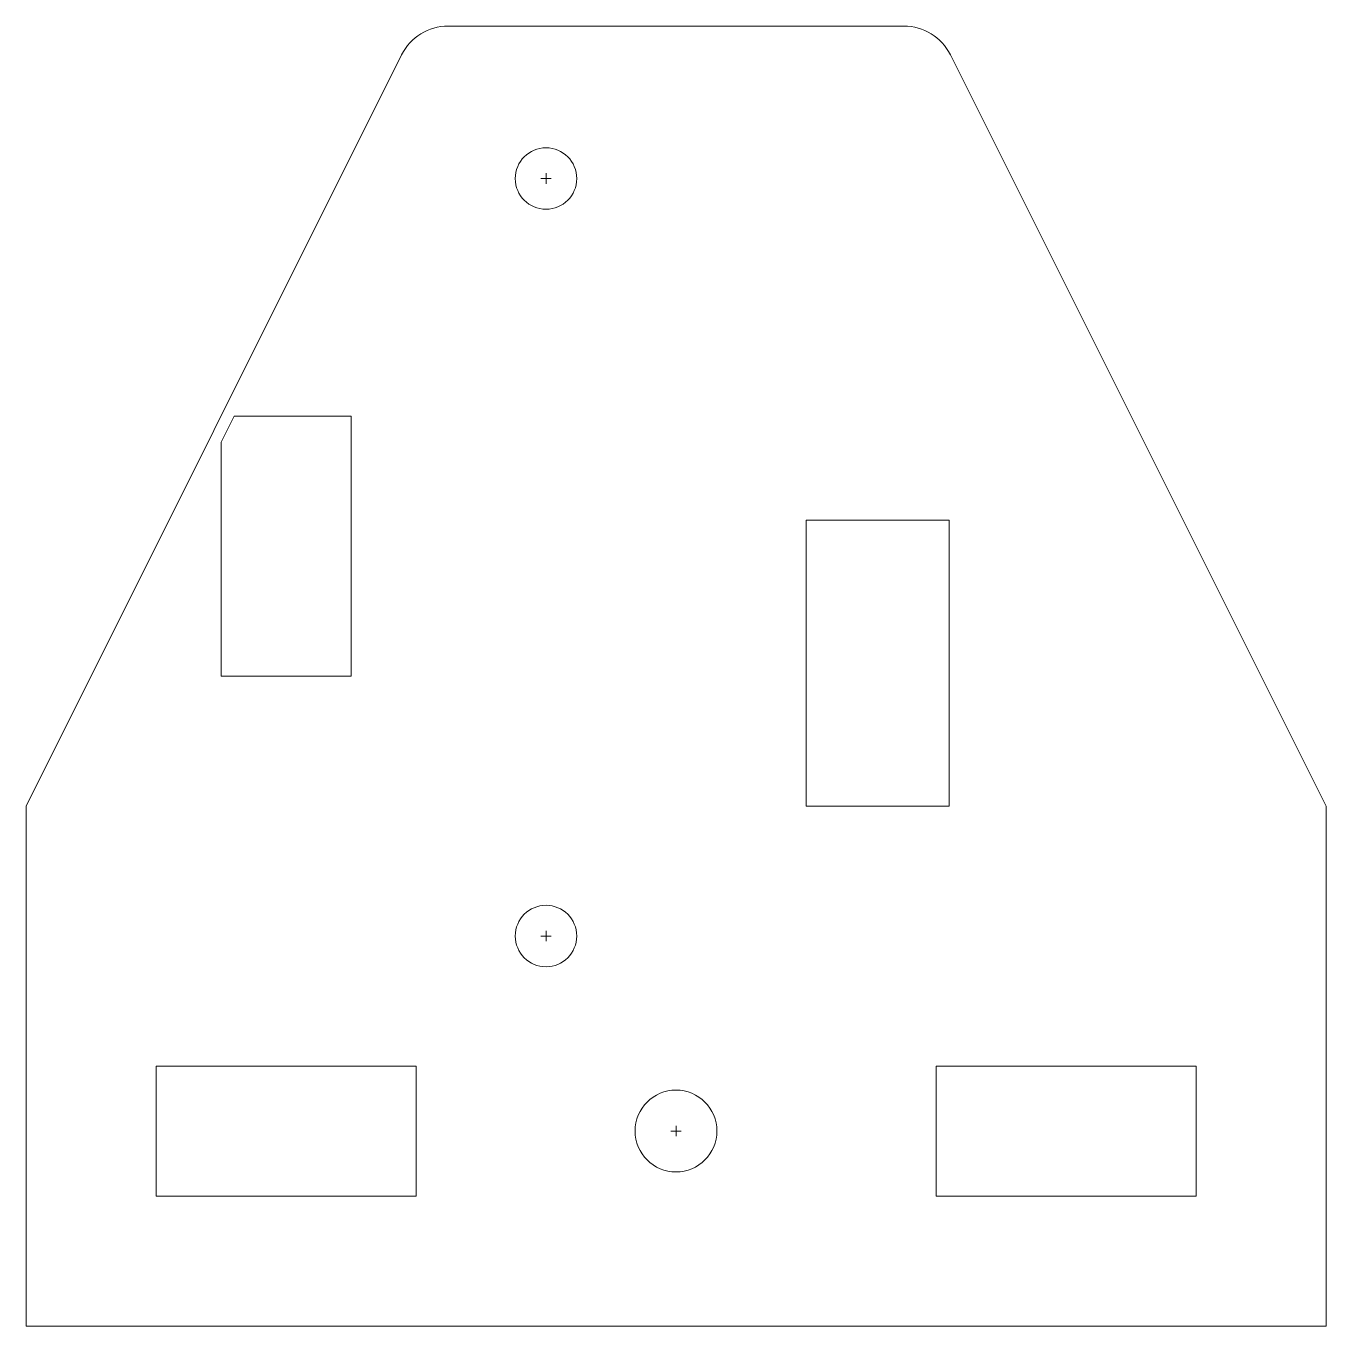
# Model space of a CAD drawing. Header units: inches. Extents: x 0 to 3.2, y 0 to 11.5.
# Drawn here: x 0.652 to 3.152, y 9.043 to 11.543 of the extents above; entities outside this region: 2.
import ezdxf

# ---------------------------------------------------------------- set-up
doc = ezdxf.new("R2010")
doc.units = ezdxf.units.IN
doc.header["$MEASUREMENT"] = 0
doc.styles.add('SLDTEXTSTYLE0', font='TXT', dxfattribs={"width": 0.7})

# ---------------------------------------------------------------- blocks, each defined once
blk = doc.blocks.new('SW_CENTERMARKSYMBOL_0')
at = {"color": 0, "linetype": 'Continuous', "lineweight": 0}
for q in [(-0.01, 0), (0, 0.01), (0, -0.01), (0.01, 0)]:
    blk.add_line((0, 0), q, dxfattribs=at)
blk = doc.blocks.new('SW_CENTERMARKSYMBOL_1')
at = {"color": 0, "linetype": 'Continuous', "lineweight": 0}
for q in [(-0.01, 0), (0, 0.01), (0, -0.01), (0.01, 0)]:
    blk.add_line((0, 0), q, dxfattribs=at)
blk = doc.blocks.new('SW_CENTERMARKSYMBOL_2')
at = {"color": 0, "linetype": 'Continuous', "lineweight": 0}
for q in [(-0.01, 0), (0, 0.01), (0, -0.01), (0.01, 0)]:
    blk.add_line((0, 0), q, dxfattribs=at)

msp = doc.modelspace()

# ---------------------------------------------------------------- linework, layer by layer
at = {"color": 7, "linetype": 'Continuous', "lineweight": 15}
for p, q in [((2.3403, 11.5427), (1.4639, 11.5427)), ((1.3744, 11.4875), (0.6521, 10.0427)), ((3.1521, 10.0427), (2.4297, 11.4875)), ((1.0521, 10.7927), (1.0271, 10.7427)), ((1.2771, 10.7927), (1.0521, 10.7927)), ((1.2771, 10.2927), (1.2771, 10.7927)), ((1.0271, 10.7427), (1.0271, 10.2927)), ((2.4277, 10.5927), (2.1521, 10.5927)), ((2.1521, 10.5927), (2.1521, 10.0427)), ((2.4277, 10.0427), (2.4277, 10.5927)), ((1.0271, 10.2927), (1.2771, 10.2927)), ((0.6521, 10.0427), (0.6521, 9.0427)), ((2.1521, 10.0427), (2.4277, 10.0427)), ((3.1521, 9.0427), (3.1521, 10.0427)), ((1.4021, 9.5427), (0.9021, 9.5427)), ((0.9021, 9.5427), (0.9021, 9.2927)), ((1.4021, 9.2927), (1.4021, 9.5427)), ((2.9021, 9.5427), (2.4021, 9.5427)), ((2.4021, 9.5427), (2.4021, 9.2927)), ((2.9021, 9.2927), (2.9021, 9.5427)), ((0.9021, 9.2927), (1.4021, 9.2927)), ((2.4021, 9.2927), (2.9021, 9.2927)), ((0.6521, 9.0427), (3.1521, 9.0427))]:
    msp.add_line(p, q, dxfattribs=at)
for centre, radius in [((1.6521, 11.2494), 0.0591), ((1.6521, 9.7927), 0.0591), ((1.9021, 9.4177), 0.0787)]:
    msp.add_circle(centre, radius, dxfattribs=at)
for centre, start, end in [((1.4639, 11.4427), 90, 153.4349), ((2.3403, 11.4427), 26.5651, 90)]:
    msp.add_arc(centre, 0.1, start, end, dxfattribs=at)

# ---------------------------------------------------------------- block references
at = {"color": 7, "linetype": 'Continuous', "lineweight": 0}
for name, p in [('SW_CENTERMARKSYMBOL_2', (1.6521, 11.2494)), ('SW_CENTERMARKSYMBOL_1', (1.6521, 9.7927)), ('SW_CENTERMARKSYMBOL_0', (1.9021, 9.4177))]:
    msp.add_blockref(name, p, dxfattribs=at)

# ---------------------------------------------------------------- texts
at = {"color": 7, "linetype": 'Continuous', "char_height": 0.2076, "attachment_point": 1, "style": 'SLDTEXTSTYLE0'}
for s, insert in [('SOLIDWORKS Student Edition.', (0, 0.579)), ('For Academic Use Only.', (0, 0.2676))]:
    msp.add_mtext(s, dxfattribs=dict(at, insert=insert))

doc.saveas('drawing.dxf')
